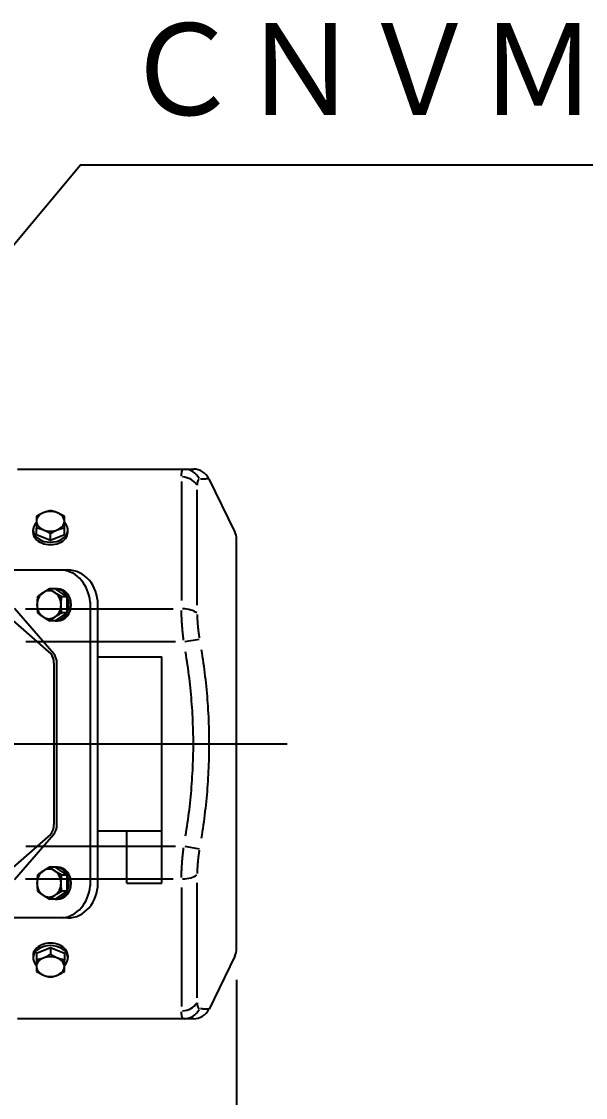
# Model space of a CAD drawing. Units: millimetres at full size. Extents: x -1560 to 1602, y -1094 to 1094.
# Drawn here: x 954.5 to 1116.7, y -149.6 to 159.6 of the extents above; entities that cross this region are included whole.
import ezdxf
from ezdxf.enums import TextEntityAlignment as Align

# ---------------------------------------------------------------- set-up
doc = ezdxf.new("R2010")
doc.units = ezdxf.units.MM
doc.header["$LTSCALE"] = 11.8857
doc.layers.add('0-1_GR1', color=134, linetype='Continuous')
doc.styles.add('ＭＳ ゴシック', font='')
doc.styles.get('ＭＳ ゴシック').set_extended_font_data('MS Gothic')

msp = doc.modelspace()

# ---------------------------------------------------------------- linework, layer by layer
at = {"layer": '0-1_GR1', "color": 3}
for p, q in [((953.3, 31), (1001.18, 31)), ((1001.08, 30.99), (1001.11, 31)), ((1003.91, 31), (1003.91, 31)), ((1006.04, 28.06), (1005.93, 28.06)), ((1015.8, 13.04), (1008.41, 28.2)), ((1000.5, 27.47), (1000.5, -6.76)), ((1004.99, 26.48), (1004.99, 26.41)), ((1004.99, -8.11), (1004.99, 25.01)), ((1016.3, -106.84), (1016.3, 10.85)), ((955.66, -9.17), (998.14, -9.17)), ((1000.5, -9.82), (1000.5, -9.62)), ((1001.46, -18.6), (1005.55, -17.87)), ((1005.58, -17.29), (1005.61, -17.46)), ((998.78, -18.65), (955.7, -18.65)), ((955.7, -77.34), (998.78, -77.34)), ((1001.08, -78.04), (1001.11, -77.83)), ((1001.46, -77.39), (1005.55, -78.12)), ((1004.99, -85.05), (1004.99, -85.2)), ((998.14, -86.82), (955.66, -86.82)), ((1000.5, -89.23), (1000.5, -123.46)), ((1004.99, -121), (1004.99, -87.88)), ((1015.8, -109.03), (1008.41, -124.19)), ((1000.5, -125.05), (1000.5, -124.95)), ((1005.58, -124.02), (1005.61, -124.03)), ((1008.39, -124.19), (1008.4, -124.19)), ((1001.18, -127), (953.3, -127)), ((1001.31, -127), (1001.18, -127))]:
    msp.add_line(p, q, dxfattribs=at)
at = {"layer": '0-1_GR1'}
for p, q in [((957.8, 12.82), (957.8, 13.52)), ((958.8, 12.24), (958.8, 14.11)), ((962.8, 10.61), (962.8, 12.48)), ((966.8, 12.24), (966.8, 14.11)), ((967.8, 12.82), (967.8, 13.52)), ((877.22, 2), (965.55, 2)), ((965.55, 2), (967.8, 2)), ((964.15, -3.38), (962.58, -3.38)), ((967.62, -5.69), (964.15, -3.38)), ((964.18, -3.4), (964.8, -3.4)), ((967.62, -5.69), (966.05, -5.69)), ((967.62, -10.3), (967.62, -5.69)), ((947.92, -9.06), (962.9, -22.08)), ((963.73, -22.06), (952.47, -9.06)), ((974.19, -7.21), (974.19, -88.78)), ((976.46, -88), (976.46, -8)), ((964.15, -12.61), (967.62, -10.3)), ((967.62, -10.3), (966.05, -10.3)), ((964.15, -12.61), (962.58, -12.61)), ((964.18, -12.6), (964.8, -12.6)), ((976.46, -23), (994.8, -23)), ((994.8, -88), (994.8, -23)), ((963.82, -24.8), (963.82, -71.19)), ((964.67, -71.19), (964.67, -24.8)), ((-194.33, -48), (1021.04, -48)), ((585.3, -48), (1030.84, -48)), ((962.81, -74.02), (947.92, -86.93)), ((952.47, -86.93), (963.66, -74.02)), ((976.46, -73), (994.8, -73)), ((984.8, -88), (984.8, -73)), ((964.15, -83.38), (962.58, -83.38)), ((967.62, -85.69), (964.15, -83.38)), ((964.18, -83.4), (964.8, -83.4)), ((967.62, -85.69), (966.05, -85.69)), ((967.62, -90.3), (967.62, -85.69)), ((984.8, -88), (994.8, -88)), ((964.15, -92.61), (962.58, -92.61)), ((964.15, -92.61), (967.62, -90.3)), ((964.18, -92.6), (964.8, -92.6)), ((967.62, -90.3), (966.05, -90.3)), ((965.55, -98), (877.22, -98)), ((967.8, -98), (965.55, -98)), ((962.8, -106.6), (958.8, -108.23)), ((958.8, -108.23), (958.8, -110.1)), ((962.8, -106.6), (962.8, -108.47)), ((966.8, -108.23), (962.8, -106.6)), ((966.8, -108.23), (966.8, -110.1)), ((957.8, -108.81), (957.8, -109.51)), ((967.8, -108.81), (967.8, -109.51)), ((1016.3, -115.84), (1016.3, -458.86))]:
    msp.add_line(p, q, dxfattribs=at)
for points in [[(898.3, 31), (971.41, 118.43), (1394.77, 118.43)], [(964.8, 18.45), (964.68, 18.5), (964.56, 18.54), (964.44, 18.59), (964.32, 18.63), (964.2, 18.67), (964.08, 18.71), (963.96, 18.74), (963.84, 18.78), (963.72, 18.81), (963.59, 18.84), (963.47, 18.88), (963.34, 18.91), (963.21, 18.93), (963.07, 18.96), (962.94, 18.99), (962.8, 19.01), (962.66, 18.99), (962.53, 18.96), (962.4, 18.93), (962.27, 18.91), (962.14, 18.88), (962.01, 18.84), (961.89, 18.81), (961.77, 18.78), (961.64, 18.74), (961.52, 18.71), (961.4, 18.67), (961.28, 18.63), (961.16, 18.59), (961.04, 18.54), (960.92, 18.5), (960.8, 18.45)], [(960.8, 18.45), (960.68, 18.4), (960.56, 18.35), (960.44, 18.29), (960.32, 18.24), (960.2, 18.18), (960.08, 18.12), (959.96, 18.06), (959.84, 17.99), (959.72, 17.93), (959.59, 17.86), (959.47, 17.78), (959.34, 17.71), (959.21, 17.63), (959.07, 17.55), (958.94, 17.47), (958.8, 17.38), (958.8, 17.3), (958.8, 17.22), (958.8, 17.14), (958.8, 17.05), (958.8, 16.97), (958.8, 16.89), (958.8, 16.81), (958.8, 16.72), (958.8, 16.64), (958.8, 16.55), (958.8, 16.46), (958.8, 16.37), (958.8, 16.28), (958.8, 16.19), (958.8, 16.09), (958.8, 16)], [(958.8, 16), (958.8, 15.9), (958.8, 15.8), (958.8, 15.7), (958.8, 15.59), (958.8, 15.48), (958.8, 15.37), (958.8, 15.26), (958.8, 15.15), (958.8, 15.03), (958.8, 14.91), (958.8, 14.79), (958.8, 14.66), (958.8, 14.53), (958.8, 14.4), (958.8, 14.26), (958.8, 14.11)], [(966.8, 16), (966.8, 16.09), (966.8, 16.19), (966.8, 16.28), (966.8, 16.37), (966.8, 16.46), (966.8, 16.55), (966.8, 16.64), (966.8, 16.72), (966.8, 16.81), (966.8, 16.89), (966.8, 16.97), (966.8, 17.05), (966.8, 17.14), (966.8, 17.22), (966.8, 17.3), (966.8, 17.38), (966.66, 17.47), (966.53, 17.55), (966.4, 17.63), (966.27, 17.71), (966.14, 17.78), (966.01, 17.86), (965.89, 17.93), (965.77, 17.99), (965.64, 18.06), (965.52, 18.12), (965.4, 18.18), (965.28, 18.24), (965.16, 18.29), (965.04, 18.35), (964.92, 18.4), (964.8, 18.45)], [(966.8, 14.11), (966.8, 14.26), (966.8, 14.4), (966.8, 14.53), (966.8, 14.66), (966.8, 14.79), (966.8, 14.91), (966.8, 15.03), (966.8, 15.15), (966.8, 15.26), (966.8, 15.37), (966.8, 15.48), (966.8, 15.59), (966.8, 15.7), (966.8, 15.8), (966.8, 15.9), (966.8, 16)], [(958.8, 14.11), (958.94, 14.09), (959.07, 14.06), (959.21, 14.03), (959.34, 14.01), (959.47, 13.98), (959.59, 13.95), (959.72, 13.91), (959.84, 13.88), (959.96, 13.84), (960.08, 13.81), (960.2, 13.77), (960.32, 13.73), (960.44, 13.69), (960.56, 13.64), (960.68, 13.6), (960.8, 13.55)], [(960.8, 13.55), (960.92, 13.5), (961.04, 13.45), (961.16, 13.39), (961.28, 13.34), (961.4, 13.28), (961.52, 13.22), (961.64, 13.16), (961.77, 13.09), (961.89, 13.03), (962.01, 12.96), (962.14, 12.88), (962.27, 12.81), (962.4, 12.73), (962.53, 12.65), (962.66, 12.57), (962.8, 12.48)], [(962.8, 12.48), (962.94, 12.57), (963.07, 12.65), (963.21, 12.73), (963.34, 12.81), (963.47, 12.88), (963.59, 12.96), (963.72, 13.03), (963.84, 13.09), (963.96, 13.16), (964.08, 13.22), (964.2, 13.28), (964.32, 13.34), (964.44, 13.39), (964.56, 13.45), (964.68, 13.5), (964.8, 13.55)], [(964.8, 13.55), (964.92, 13.6), (965.04, 13.64), (965.16, 13.69), (965.28, 13.73), (965.4, 13.77), (965.52, 13.81), (965.64, 13.84), (965.77, 13.88), (965.89, 13.91), (966.01, 13.95), (966.14, 13.98), (966.27, 14.01), (966.4, 14.03), (966.53, 14.06), (966.66, 14.09), (966.8, 14.11)], [(958.8, 12.24), (962.8, 10.61), (966.8, 12.24)], [(960.67, -4.53), (960.57, -4.6), (960.47, -4.67), (960.37, -4.74), (960.27, -4.81), (960.17, -4.88), (960.07, -4.95), (959.98, -5.02), (959.88, -5.09), (959.78, -5.16), (959.69, -5.23), (959.6, -5.3), (959.5, -5.38), (959.41, -5.45), (959.31, -5.53), (959.21, -5.61), (959.12, -5.69), (959.09, -5.84), (959.07, -6), (959.05, -6.15), (959.04, -6.3), (959.02, -6.45), (959.01, -6.6), (958.99, -6.74), (958.98, -6.88), (958.97, -7.02), (958.96, -7.16), (958.96, -7.3), (958.95, -7.44), (958.94, -7.58), (958.94, -7.72), (958.94, -7.86), (958.94, -8)], [(964.13, -4.53), (964.03, -4.46), (963.93, -4.39), (963.83, -4.32), (963.73, -4.25), (963.63, -4.19), (963.54, -4.12), (963.44, -4.05), (963.34, -3.98), (963.25, -3.9), (963.15, -3.83), (963.06, -3.76), (962.96, -3.69), (962.87, -3.61), (962.77, -3.53), (962.68, -3.46), (962.58, -3.38), (962.44, -3.46), (962.3, -3.53), (962.17, -3.61), (962.04, -3.69), (961.91, -3.76), (961.79, -3.83), (961.67, -3.9), (961.55, -3.98), (961.43, -4.05), (961.32, -4.12), (961.21, -4.19), (961.1, -4.25), (960.99, -4.32), (960.88, -4.39), (960.78, -4.46), (960.67, -4.53)], [(965.87, -8), (965.87, -7.86), (965.87, -7.72), (965.87, -7.58), (965.88, -7.44), (965.88, -7.3), (965.89, -7.16), (965.9, -7.02), (965.91, -6.88), (965.92, -6.74), (965.94, -6.6), (965.95, -6.45), (965.97, -6.3), (965.98, -6.15), (966, -6), (966.02, -5.84), (966.05, -5.69), (965.9, -5.61), (965.77, -5.53), (965.63, -5.45), (965.5, -5.38), (965.38, -5.3), (965.25, -5.23), (965.13, -5.16), (965.01, -5.09), (964.9, -5.02), (964.78, -4.95), (964.67, -4.88), (964.56, -4.81), (964.45, -4.74), (964.35, -4.67), (964.24, -4.6), (964.13, -4.53)], [(958.94, -8), (958.94, -8.13), (958.94, -8.27), (958.94, -8.41), (958.95, -8.55), (958.96, -8.69), (958.96, -8.83), (958.97, -8.97), (958.98, -9.11), (958.99, -9.25), (959.01, -9.39), (959.02, -9.54), (959.04, -9.69), (959.05, -9.84), (959.07, -9.99), (959.09, -10.15), (959.12, -10.3)], [(966.05, -10.3), (966.02, -10.15), (966, -9.99), (965.98, -9.84), (965.97, -9.69), (965.95, -9.54), (965.94, -9.39), (965.92, -9.25), (965.91, -9.11), (965.9, -8.97), (965.89, -8.83), (965.88, -8.69), (965.88, -8.55), (965.87, -8.41), (965.87, -8.27), (965.87, -8.13), (965.87, -8)], [(959.12, -10.3), (959.21, -10.38), (959.31, -10.46), (959.41, -10.54), (959.5, -10.61), (959.6, -10.69), (959.69, -10.76), (959.78, -10.83), (959.88, -10.9), (959.98, -10.97), (960.07, -11.04), (960.17, -11.11), (960.27, -11.18), (960.37, -11.25), (960.47, -11.32), (960.57, -11.39), (960.67, -11.46)], [(960.67, -11.46), (960.78, -11.53), (960.88, -11.6), (960.99, -11.67), (961.1, -11.74), (961.21, -11.81), (961.32, -11.88), (961.43, -11.95), (961.55, -12.02), (961.67, -12.09), (961.79, -12.16), (961.91, -12.23), (962.04, -12.31), (962.17, -12.38), (962.3, -12.46), (962.44, -12.53), (962.58, -12.61)], [(962.58, -12.61), (962.68, -12.53), (962.77, -12.46), (962.87, -12.38), (962.96, -12.31), (963.06, -12.23), (963.15, -12.16), (963.25, -12.09), (963.34, -12.02), (963.44, -11.95), (963.54, -11.88), (963.63, -11.81), (963.73, -11.74), (963.83, -11.67), (963.93, -11.6), (964.03, -11.53), (964.13, -11.46)], [(964.13, -11.46), (964.24, -11.39), (964.35, -11.32), (964.45, -11.25), (964.56, -11.18), (964.67, -11.11), (964.78, -11.04), (964.9, -10.97), (965.01, -10.9), (965.13, -10.83), (965.25, -10.76), (965.38, -10.69), (965.5, -10.61), (965.63, -10.54), (965.77, -10.46), (965.9, -10.38), (966.05, -10.3)], [(964.13, -84.53), (964.03, -84.46), (963.93, -84.39), (963.83, -84.32), (963.73, -84.25), (963.63, -84.19), (963.54, -84.12), (963.44, -84.05), (963.34, -83.98), (963.25, -83.9), (963.15, -83.83), (963.06, -83.76), (962.96, -83.69), (962.87, -83.61), (962.77, -83.53), (962.68, -83.46), (962.58, -83.38), (962.44, -83.46), (962.3, -83.53), (962.17, -83.61), (962.04, -83.69), (961.91, -83.76), (961.79, -83.83), (961.67, -83.9), (961.55, -83.98), (961.43, -84.05), (961.32, -84.12), (961.21, -84.19), (961.1, -84.25), (960.99, -84.32), (960.88, -84.39), (960.78, -84.46), (960.67, -84.53)], [(960.67, -84.53), (960.57, -84.6), (960.47, -84.67), (960.37, -84.74), (960.27, -84.81), (960.17, -84.88), (960.07, -84.95), (959.98, -85.02), (959.88, -85.09), (959.78, -85.16), (959.69, -85.23), (959.6, -85.3), (959.5, -85.38), (959.41, -85.45), (959.31, -85.53), (959.21, -85.61), (959.12, -85.69), (959.09, -85.84), (959.07, -86), (959.05, -86.15), (959.04, -86.3), (959.02, -86.45), (959.01, -86.6), (958.99, -86.74), (958.98, -86.88), (958.97, -87.02), (958.96, -87.16), (958.96, -87.3), (958.95, -87.44), (958.94, -87.58), (958.94, -87.72), (958.94, -87.86), (958.94, -88)], [(965.87, -88), (965.87, -87.86), (965.87, -87.72), (965.87, -87.58), (965.88, -87.44), (965.88, -87.3), (965.89, -87.16), (965.9, -87.02), (965.91, -86.88), (965.92, -86.74), (965.94, -86.6), (965.95, -86.45), (965.97, -86.3), (965.98, -86.15), (966, -86), (966.02, -85.84), (966.05, -85.69), (965.9, -85.61), (965.77, -85.53), (965.63, -85.45), (965.5, -85.38), (965.38, -85.3), (965.25, -85.23), (965.13, -85.16), (965.01, -85.09), (964.9, -85.02), (964.78, -84.95), (964.67, -84.88), (964.56, -84.81), (964.45, -84.74), (964.35, -84.67), (964.24, -84.6), (964.13, -84.53)], [(958.94, -88), (958.94, -88.13), (958.94, -88.27), (958.94, -88.41), (958.95, -88.55), (958.96, -88.69), (958.96, -88.83), (958.97, -88.97), (958.98, -89.11), (958.99, -89.25), (959.01, -89.39), (959.02, -89.54), (959.04, -89.69), (959.05, -89.84), (959.07, -89.99), (959.09, -90.15), (959.12, -90.3)], [(966.05, -90.3), (966.02, -90.15), (966, -89.99), (965.98, -89.84), (965.97, -89.69), (965.95, -89.54), (965.94, -89.39), (965.92, -89.25), (965.91, -89.11), (965.9, -88.97), (965.89, -88.83), (965.88, -88.69), (965.88, -88.55), (965.87, -88.41), (965.87, -88.27), (965.87, -88.13), (965.87, -88)], [(959.12, -90.3), (959.21, -90.38), (959.31, -90.46), (959.41, -90.54), (959.5, -90.61), (959.6, -90.69), (959.69, -90.76), (959.78, -90.83), (959.88, -90.9), (959.98, -90.97), (960.07, -91.04), (960.17, -91.11), (960.27, -91.18), (960.37, -91.25), (960.47, -91.32), (960.57, -91.39), (960.67, -91.46)], [(960.67, -91.46), (960.78, -91.53), (960.88, -91.6), (960.99, -91.67), (961.1, -91.74), (961.21, -91.81), (961.32, -91.88), (961.43, -91.95), (961.55, -92.02), (961.67, -92.09), (961.79, -92.16), (961.91, -92.23), (962.04, -92.31), (962.17, -92.38), (962.3, -92.46), (962.44, -92.53), (962.58, -92.61)], [(962.58, -92.61), (962.68, -92.53), (962.77, -92.46), (962.87, -92.38), (962.96, -92.31), (963.06, -92.23), (963.15, -92.16), (963.25, -92.09), (963.34, -92.02), (963.44, -91.95), (963.54, -91.88), (963.63, -91.81), (963.73, -91.74), (963.83, -91.67), (963.93, -91.6), (964.03, -91.53), (964.13, -91.46)], [(964.13, -91.46), (964.24, -91.39), (964.35, -91.32), (964.45, -91.25), (964.56, -91.18), (964.67, -91.11), (964.78, -91.04), (964.9, -90.97), (965.01, -90.9), (965.13, -90.83), (965.25, -90.76), (965.38, -90.69), (965.5, -90.61), (965.63, -90.54), (965.77, -90.46), (965.9, -90.38), (966.05, -90.3)], [(960.8, -109.54), (960.68, -109.59), (960.56, -109.63), (960.44, -109.68), (960.32, -109.72), (960.2, -109.76), (960.08, -109.8), (959.96, -109.84), (959.84, -109.87), (959.72, -109.9), (959.59, -109.94), (959.47, -109.97), (959.34, -110), (959.21, -110.03), (959.07, -110.05), (958.94, -110.08), (958.8, -110.1), (958.8, -110.25), (958.8, -110.39), (958.8, -110.52), (958.8, -110.65), (958.8, -110.78), (958.8, -110.9), (958.8, -111.02), (958.8, -111.14), (958.8, -111.25), (958.8, -111.37), (958.8, -111.47), (958.8, -111.58), (958.8, -111.69), (958.8, -111.79), (958.8, -111.89), (958.8, -111.99)], [(964.8, -109.54), (964.68, -109.49), (964.56, -109.44), (964.44, -109.38), (964.32, -109.33), (964.2, -109.27), (964.08, -109.21), (963.96, -109.15), (963.84, -109.08), (963.72, -109.02), (963.59, -108.95), (963.47, -108.88), (963.34, -108.8), (963.21, -108.72), (963.07, -108.64), (962.94, -108.56), (962.8, -108.47), (962.66, -108.56), (962.53, -108.64), (962.4, -108.72), (962.27, -108.8), (962.14, -108.88), (962.01, -108.95), (961.89, -109.02), (961.77, -109.08), (961.64, -109.15), (961.52, -109.21), (961.4, -109.27), (961.28, -109.33), (961.16, -109.38), (961.04, -109.44), (960.92, -109.49), (960.8, -109.54)], [(966.8, -111.99), (966.8, -111.89), (966.8, -111.79), (966.8, -111.69), (966.8, -111.58), (966.8, -111.47), (966.8, -111.37), (966.8, -111.25), (966.8, -111.14), (966.8, -111.02), (966.8, -110.9), (966.8, -110.78), (966.8, -110.65), (966.8, -110.52), (966.8, -110.39), (966.8, -110.25), (966.8, -110.1), (966.66, -110.08), (966.53, -110.05), (966.4, -110.03), (966.27, -110), (966.14, -109.97), (966.01, -109.94), (965.89, -109.9), (965.77, -109.87), (965.64, -109.84), (965.52, -109.8), (965.4, -109.76), (965.28, -109.72), (965.16, -109.68), (965.04, -109.63), (964.92, -109.59), (964.8, -109.54)], [(958.8, -111.99), (958.8, -112.09), (958.8, -112.18), (958.8, -112.27), (958.8, -112.36), (958.8, -112.45), (958.8, -112.54), (958.8, -112.63), (958.8, -112.71), (958.8, -112.8), (958.8, -112.88), (958.8, -112.96), (958.8, -113.05), (958.8, -113.13), (958.8, -113.21), (958.8, -113.29), (958.8, -113.37)], [(958.8, -113.37), (958.94, -113.46), (959.07, -113.54), (959.21, -113.62), (959.34, -113.7), (959.47, -113.77), (959.59, -113.85), (959.72, -113.92), (959.84, -113.98), (959.96, -114.05), (960.08, -114.11), (960.2, -114.17), (960.32, -114.23), (960.44, -114.28), (960.56, -114.34), (960.68, -114.39), (960.8, -114.44)], [(964.8, -114.44), (964.92, -114.39), (965.04, -114.34), (965.16, -114.28), (965.28, -114.23), (965.4, -114.17), (965.52, -114.11), (965.64, -114.05), (965.77, -113.98), (965.89, -113.92), (966.01, -113.85), (966.14, -113.77), (966.27, -113.7), (966.4, -113.62), (966.53, -113.54), (966.66, -113.46), (966.8, -113.37)], [(966.8, -113.37), (966.8, -113.29), (966.8, -113.21), (966.8, -113.13), (966.8, -113.05), (966.8, -112.96), (966.8, -112.88), (966.8, -112.8), (966.8, -112.71), (966.8, -112.63), (966.8, -112.54), (966.8, -112.45), (966.8, -112.36), (966.8, -112.27), (966.8, -112.18), (966.8, -112.09), (966.8, -111.99)], [(960.8, -114.44), (960.92, -114.49), (961.04, -114.53), (961.16, -114.58), (961.28, -114.62), (961.4, -114.66), (961.52, -114.7), (961.64, -114.73), (961.77, -114.77), (961.89, -114.8), (962.01, -114.84), (962.14, -114.87), (962.27, -114.9), (962.4, -114.92), (962.53, -114.95), (962.66, -114.98), (962.8, -115)], [(962.8, -115), (962.94, -114.98), (963.07, -114.95), (963.21, -114.92), (963.34, -114.9), (963.47, -114.87), (963.59, -114.84), (963.72, -114.8), (963.84, -114.77), (963.96, -114.73), (964.08, -114.7), (964.2, -114.66), (964.32, -114.62), (964.44, -114.58), (964.56, -114.53), (964.68, -114.49), (964.8, -114.44)]]:
    msp.add_lwpolyline(points, dxfattribs=at)
at = {"layer": '0-1_GR1', "color": 3}
for points in [[(1000.5, 28.96), (1000.5, 29.06), (1000.5, 29.15), (1000.51, 29.24), (1000.51, 29.33), (1000.52, 29.41), (1000.52, 29.5), (1000.53, 29.58), (1000.53, 29.66), (1000.54, 29.73), (1000.55, 29.81), (1000.56, 29.88), (1000.57, 29.95), (1000.58, 30.02), (1000.59, 30.09), (1000.6, 30.15), (1000.61, 30.21), (1000.63, 30.27), (1000.64, 30.33), (1000.65, 30.38), (1000.67, 30.44), (1000.69, 30.49), (1000.7, 30.53), (1000.72, 30.58), (1000.74, 30.62), (1000.76, 30.66), (1000.77, 30.7), (1000.79, 30.74), (1000.82, 30.77), (1000.84, 30.8), (1000.86, 30.83), (1000.88, 30.86), (1000.9, 30.88), (1000.93, 30.91), (1000.95, 30.93), (1000.98, 30.94), (1001, 30.96), (1001.03, 30.97), (1001.06, 30.98), (1001.08, 30.99)], [(1001.18, 31), (1001.31, 31), (1001.43, 31), (1001.56, 31), (1001.68, 31), (1001.79, 31), (1001.91, 31), (1002.02, 31), (1002.13, 31), (1002.24, 31), (1002.34, 31), (1002.44, 31), (1002.54, 31), (1002.63, 31), (1002.72, 31), (1002.81, 31), (1002.89, 31), (1002.97, 31), (1003.05, 31), (1003.13, 31), (1003.2, 31), (1003.27, 31), (1003.33, 31), (1003.39, 31), (1003.45, 31), (1003.51, 31), (1003.56, 31), (1003.61, 31), (1003.65, 31), (1003.69, 31), (1003.73, 31), (1003.76, 31), (1003.8, 31), (1003.82, 31), (1003.85, 31), (1003.87, 31), (1003.88, 31), (1003.9, 31), (1003.9, 31), (1003.91, 31)], [(1005.61, 28.03), (1005.58, 28.03), (1005.55, 28.02), (1005.52, 28.01), (1005.5, 28), (1005.47, 27.98), (1005.45, 27.97), (1005.42, 27.95), (1005.4, 27.93), (1005.37, 27.91), (1005.35, 27.89), (1005.33, 27.87), (1005.31, 27.84), (1005.29, 27.81), (1005.27, 27.78), (1005.25, 27.75), (1005.23, 27.72), (1005.21, 27.69), (1005.2, 27.65), (1005.18, 27.61), (1005.16, 27.57), (1005.15, 27.53), (1005.13, 27.49), (1005.12, 27.44), (1005.11, 27.39), (1005.09, 27.34), (1005.08, 27.29), (1005.07, 27.24), (1005.06, 27.19), (1005.05, 27.13), (1005.04, 27.07), (1005.04, 27.02), (1005.03, 26.95), (1005.02, 26.89), (1005.01, 26.83), (1005.01, 26.76), (1005, 26.69), (1005, 26.63), (1005, 26.55), (1004.99, 26.48)], [(1008.4, 28.2), (1008.39, 28.2), (1008.38, 28.19), (1008.37, 28.19), (1008.35, 28.19), (1008.33, 28.19), (1008.31, 28.19), (1008.28, 28.19), (1008.25, 28.19), (1008.22, 28.19), (1008.19, 28.18), (1008.15, 28.18), (1008.11, 28.18), (1008.07, 28.18), (1008.02, 28.17), (1007.97, 28.17), (1007.92, 28.17), (1007.87, 28.16), (1007.81, 28.16), (1007.75, 28.16), (1007.69, 28.15), (1007.63, 28.15), (1007.56, 28.15), (1007.49, 28.14), (1007.42, 28.14), (1007.34, 28.13), (1007.27, 28.13), (1007.19, 28.12), (1007.11, 28.12), (1007.02, 28.12), (1006.93, 28.11), (1006.84, 28.11), (1006.75, 28.1), (1006.66, 28.09), (1006.56, 28.09), (1006.46, 28.08), (1006.36, 28.08), (1006.25, 28.07), (1006.15, 28.07), (1006.04, 28.06)], [(1001.11, -18.17), (1001.08, -17.95), (1001.06, -17.73), (1001.03, -17.51), (1001, -17.29), (1000.98, -17.07), (1000.95, -16.85), (1000.93, -16.63), (1000.9, -16.41), (1000.88, -16.19), (1000.86, -15.97), (1000.84, -15.75), (1000.82, -15.54), (1000.79, -15.32), (1000.77, -15.1), (1000.76, -14.88), (1000.74, -14.66), (1000.72, -14.45), (1000.7, -14.23), (1000.69, -14.01), (1000.67, -13.8), (1000.65, -13.58), (1000.64, -13.37), (1000.63, -13.15), (1000.61, -12.94), (1000.6, -12.73), (1000.59, -12.51), (1000.58, -12.3), (1000.57, -12.09), (1000.56, -11.88), (1000.55, -11.67), (1000.54, -11.46), (1000.53, -11.25), (1000.53, -11.05), (1000.52, -10.84), (1000.52, -10.63), (1000.51, -10.43), (1000.51, -10.22), (1000.5, -10.02), (1000.5, -9.82)], [(1004.99, -10.79), (1004.99, -10.95), (1005, -11.1), (1005, -11.26), (1005, -11.42), (1005.01, -11.58), (1005.01, -11.74), (1005.02, -11.91), (1005.03, -12.07), (1005.04, -12.23), (1005.04, -12.39), (1005.05, -12.56), (1005.06, -12.72), (1005.07, -12.89), (1005.08, -13.05), (1005.09, -13.22), (1005.11, -13.39), (1005.12, -13.55), (1005.13, -13.72), (1005.15, -13.89), (1005.16, -14.06), (1005.18, -14.23), (1005.2, -14.39), (1005.21, -14.56), (1005.23, -14.73), (1005.25, -14.9), (1005.27, -15.07), (1005.29, -15.24), (1005.31, -15.41), (1005.33, -15.58), (1005.35, -15.75), (1005.37, -15.92), (1005.4, -16.1), (1005.42, -16.27), (1005.45, -16.44), (1005.47, -16.61), (1005.5, -16.78), (1005.52, -16.95), (1005.55, -17.12), (1005.58, -17.29)], [(1003.55, -37.57), (1003.49, -36.62), (1003.41, -35.68), (1003.34, -34.73), (1003.25, -33.79), (1003.16, -32.84), (1003.07, -31.9), (1002.97, -30.96), (1002.86, -30.01), (1002.75, -29.07), (1002.63, -28.13), (1002.51, -27.19), (1002.38, -26.25), (1002.25, -25.31), (1002.12, -24.37), (1001.97, -23.43), (1001.83, -22.5), (1001.68, -21.56)], [(1006.17, -20.82), (1006.32, -21.78), (1006.47, -22.74), (1006.61, -23.71), (1006.75, -24.67), (1006.88, -25.63), (1007.01, -26.6), (1007.13, -27.56), (1007.24, -28.53), (1007.35, -29.5), (1007.46, -30.47), (1007.56, -31.43), (1007.66, -32.4), (1007.75, -33.37), (1007.83, -34.35), (1007.91, -35.32), (1007.98, -36.29), (1008.05, -37.26), (1008.11, -38.24), (1008.17, -39.21), (1008.22, -40.19), (1008.26, -41.16), (1008.3, -42.14), (1008.33, -43.11), (1008.36, -44.09), (1008.38, -45.07), (1008.39, -46.04), (1008.4, -47.02), (1008.4, -48), (1008.4, -48.97), (1008.39, -49.95), (1008.38, -50.93), (1008.36, -51.9), (1008.33, -52.88), (1008.3, -53.85), (1008.26, -54.83), (1008.21, -55.8), (1008.16, -56.78), (1008.11, -57.75), (1008.05, -58.72)], [(1001.68, -74.43), (1001.83, -73.49), (1001.97, -72.56), (1002.12, -71.62), (1002.25, -70.68), (1002.38, -69.74), (1002.51, -68.8), (1002.63, -67.86), (1002.75, -66.92), (1002.86, -65.97), (1002.96, -65.03), (1003.06, -64.09), (1003.16, -63.15), (1003.25, -62.2), (1003.33, -61.26), (1003.41, -60.31), (1003.48, -59.37), (1003.55, -58.42), (1003.61, -57.47), (1003.67, -56.53), (1003.72, -55.58), (1003.76, -54.63), (1003.8, -53.68), (1003.84, -52.74), (1003.86, -51.79), (1003.88, -50.84), (1003.9, -49.89), (1003.91, -48.94), (1003.91, -48), (1003.91, -47.05), (1003.9, -46.1), (1003.88, -45.15), (1003.86, -44.2), (1003.84, -43.25), (1003.8, -42.31), (1003.77, -41.36), (1003.72, -40.41), (1003.67, -39.46), (1003.62, -38.52), (1003.55, -37.57)], [(1008.05, -58.72), (1007.98, -59.7), (1007.9, -60.67), (1007.83, -61.64), (1007.74, -62.61), (1007.65, -63.58), (1007.56, -64.55), (1007.46, -65.52), (1007.35, -66.49), (1007.24, -67.46), (1007.12, -68.43), (1007, -69.39), (1006.88, -70.36), (1006.75, -71.32), (1006.61, -72.28), (1006.47, -73.25), (1006.32, -74.21), (1006.17, -75.17)], [(1000.5, -86.37), (1000.5, -86.17), (1000.5, -85.97), (1000.51, -85.77), (1000.51, -85.56), (1000.52, -85.36), (1000.52, -85.15), (1000.53, -84.95), (1000.53, -84.74), (1000.54, -84.53), (1000.55, -84.32), (1000.56, -84.11), (1000.57, -83.9), (1000.58, -83.69), (1000.59, -83.48), (1000.6, -83.26), (1000.61, -83.05), (1000.63, -82.84), (1000.64, -82.62), (1000.65, -82.41), (1000.67, -82.19), (1000.69, -81.98), (1000.7, -81.76), (1000.72, -81.54), (1000.74, -81.33), (1000.76, -81.11), (1000.77, -80.89), (1000.79, -80.67), (1000.82, -80.45), (1000.84, -80.24), (1000.86, -80.02), (1000.88, -79.8), (1000.9, -79.58), (1000.93, -79.36), (1000.95, -79.14), (1000.98, -78.92), (1001, -78.7), (1001.03, -78.48), (1001.06, -78.26), (1001.08, -78.04)], [(1005.61, -78.53), (1005.58, -78.7), (1005.55, -78.87), (1005.52, -79.04), (1005.5, -79.21), (1005.47, -79.38), (1005.45, -79.55), (1005.42, -79.72), (1005.4, -79.9), (1005.37, -80.07), (1005.35, -80.24), (1005.33, -80.41), (1005.31, -80.58), (1005.29, -80.75), (1005.27, -80.92), (1005.25, -81.09), (1005.23, -81.26), (1005.21, -81.43), (1005.2, -81.6), (1005.18, -81.77), (1005.16, -81.93), (1005.15, -82.1), (1005.13, -82.27), (1005.12, -82.44), (1005.11, -82.6), (1005.09, -82.77), (1005.08, -82.94), (1005.07, -83.1), (1005.06, -83.27), (1005.05, -83.43), (1005.04, -83.6), (1005.04, -83.76), (1005.03, -83.92), (1005.02, -84.09), (1005.01, -84.25), (1005.01, -84.41), (1005, -84.57), (1005, -84.73), (1005, -84.89), (1004.99, -85.05)], [(1004.99, -122.4), (1004.99, -122.47), (1005, -122.55), (1005, -122.62), (1005, -122.69), (1005.01, -122.75), (1005.01, -122.82), (1005.02, -122.88), (1005.03, -122.95), (1005.04, -123.01), (1005.04, -123.07), (1005.05, -123.12), (1005.06, -123.18), (1005.07, -123.23), (1005.08, -123.28), (1005.09, -123.34), (1005.11, -123.38), (1005.12, -123.43), (1005.13, -123.48), (1005.15, -123.52), (1005.16, -123.56), (1005.18, -123.6), (1005.2, -123.64), (1005.21, -123.68), (1005.23, -123.71), (1005.25, -123.74), (1005.27, -123.77), (1005.29, -123.8), (1005.31, -123.83), (1005.33, -123.86), (1005.35, -123.88), (1005.37, -123.9), (1005.4, -123.92), (1005.42, -123.94), (1005.45, -123.96), (1005.47, -123.98), (1005.5, -123.99), (1005.52, -124), (1005.55, -124.01), (1005.58, -124.02)], [(1001.11, -126.99), (1001.08, -126.98), (1001.06, -126.97), (1001.03, -126.96), (1001, -126.95), (1000.98, -126.94), (1000.95, -126.92), (1000.93, -126.9), (1000.9, -126.88), (1000.88, -126.85), (1000.86, -126.82), (1000.84, -126.79), (1000.82, -126.76), (1000.79, -126.73), (1000.77, -126.69), (1000.76, -126.65), (1000.74, -126.61), (1000.72, -126.57), (1000.7, -126.52), (1000.69, -126.48), (1000.67, -126.43), (1000.65, -126.37), (1000.64, -126.32), (1000.63, -126.26), (1000.61, -126.2), (1000.6, -126.14), (1000.59, -126.08), (1000.58, -126.01), (1000.57, -125.94), (1000.56, -125.87), (1000.55, -125.8), (1000.54, -125.73), (1000.53, -125.65), (1000.53, -125.57), (1000.52, -125.49), (1000.52, -125.4), (1000.51, -125.32), (1000.51, -125.23), (1000.5, -125.14), (1000.5, -125.05)], [(1005.93, -124.05), (1006.04, -124.05), (1006.15, -124.06), (1006.25, -124.06), (1006.36, -124.07), (1006.46, -124.08), (1006.56, -124.08), (1006.66, -124.09), (1006.75, -124.09), (1006.85, -124.1), (1006.94, -124.1), (1007.02, -124.11), (1007.11, -124.11), (1007.19, -124.12), (1007.27, -124.12), (1007.35, -124.12), (1007.42, -124.13), (1007.5, -124.13), (1007.57, -124.14), (1007.63, -124.14), (1007.7, -124.15), (1007.76, -124.15), (1007.82, -124.15), (1007.87, -124.16), (1007.93, -124.16), (1007.98, -124.16), (1008.03, -124.16), (1008.07, -124.17), (1008.11, -124.17), (1008.15, -124.17), (1008.19, -124.17), (1008.22, -124.18), (1008.25, -124.18), (1008.28, -124.18), (1008.31, -124.18), (1008.33, -124.18), (1008.35, -124.18), (1008.36, -124.18), (1008.38, -124.19), (1008.39, -124.19)], [(1003.91, -127), (1003.91, -127), (1003.9, -127), (1003.89, -127), (1003.88, -127), (1003.87, -127), (1003.85, -127), (1003.82, -127), (1003.8, -127), (1003.77, -127), (1003.73, -127), (1003.69, -127), (1003.65, -127), (1003.61, -127), (1003.56, -127), (1003.51, -127), (1003.46, -127), (1003.4, -127), (1003.34, -127), (1003.27, -127), (1003.2, -127), (1003.13, -127), (1003.06, -127), (1002.98, -127), (1002.9, -127), (1002.81, -127), (1002.72, -127), (1002.63, -127), (1002.54, -127), (1002.44, -127), (1002.34, -127), (1002.24, -127), (1002.13, -127), (1002.02, -127), (1001.91, -127), (1001.8, -127), (1001.68, -127), (1001.56, -127), (1001.43, -127), (1001.31, -127)]]:
    msp.add_lwpolyline(points, dxfattribs=at)
for centre, start, end in [((1003.91, 26), 26, 90), ((1011.3, 10.85), 0, 26), ((1011.3, -106.84), 334, 0), ((1003.91, -122), 270, 334)]:
    msp.add_arc(centre, 5, start, end, dxfattribs=at)
for centre, major_axis, ratio, start_param, end_param in [((1001.18, 26), (0, 5), 0.984221, 5.189662, 6.225631), ((1000.5, 24.28), (-5, 0), 0.892308, 3.651229, 4.656538), ((1000.5, -11.43), (-5, 0), 0.451428, 3.651229, 4.656538), ((1000.5, -84.56), (-5, 0), 0.451428, 1.626647, 2.631957), ((1000.5, -120.27), (-5, 0), 0.892308, 1.626647, 2.631957), ((1001.18, -122), (0, -5), 0.984221, 0.057554, 1.093523)]:
    msp.add_ellipse(centre, major_axis=major_axis, ratio=ratio, start_param=start_param, end_param=end_param, dxfattribs=at)
at = {"layer": '0-1_GR1'}
for centre, major_axis, ratio, start_param, end_param in [((962.8, 16), (4, 0), 0.707107, 1.047198, 2.094395), ((962.8, 13.52), (-5, 0), 0.707107, 5.639684, 10.068279), ((962.8, 16), (-4, 0), 0.707107, 5.235988, 6.283185), ((962.8, 16), (-4, 0), 0.707107, 6.283185, 7.330383), ((962.8, 16), (4, 0), 0.707107, 6.283185, 7.330383), ((962.8, 16), (4, 0), 0.707107, 5.235988, 6.283185), ((962.8, 12.82), (-5, 0), 0.707107, 6.283185, 9.424778), ((962.8, 16), (-4, 0), 0.707107, 1.047198, 2.094395), ((965.55, -8), (0, 10), 0.866025, 4.790929, 6.204645), ((967.8, -8), (0, 10), 0.866025, 4.712389, 6.283185), ((962.4, -8), (0, 4), 0.866025, 0.523599, 1.570796), ((962.4, -8), (0, 4), 0.866025, 5.759587, 6.806784), ((962.4, -8), (0, -4), 0.866025, 1.570796, 2.617994), ((964.15, -8), (0, 4.6), 0.866025, 5.243111, 6.276062), ((964.8, -8), (0, 4.6), 0.866025, 3.141593, 6.283185), ((964.15, -8), (0, -4.6), 0.866025, 1.054321, 2.087271), ((962.4, -8), (0, 4), 0.866025, 1.570796, 2.617994), ((962.4, -8), (0, -4), 0.866025, 0.523599, 1.570796), ((962.4, -8), (0, -4), 0.866025, 5.759587, 6.806784), ((964.15, -8), (0, -4.6), 0.866025, 0.007124, 1.040074), ((960.35, -24.8), (0, -4), 0.866025, 1.570796, 2.316925), ((961.21, -24.8), (0, 4), 0.866025, 4.712389, 5.529018), ((960.35, -71.19), (0, -4), 0.866025, 0.787167, 1.570796), ((961.21, -71.19), (0, 4), 0.866025, 3.926522, 4.712389), ((964.15, -88), (0, 4.6), 0.866025, 5.243111, 6.276062), ((964.8, -88), (0, 4.6), 0.866025, 3.141593, 6.283185), ((962.4, -88), (0, 4), 0.866025, 0.523599, 1.570796), ((962.4, -88), (0, 4), 0.866025, 5.759587, 6.806784), ((962.4, -88), (0, -4), 0.866025, 1.570796, 2.617994), ((964.15, -88), (0, -4.6), 0.866025, 1.054321, 2.087271), ((962.4, -88), (0, 4), 0.866025, 1.570796, 2.617994), ((962.4, -88), (0, -4), 0.866025, 0.523599, 1.570796), ((965.55, -88), (0, -10), 0.866025, 0.07854, 1.492257), ((967.8, -88), (0, -10), 0.866025, 0, 1.570796), ((962.4, -88), (0, -4), 0.866025, 5.759587, 6.806784), ((964.15, -88), (0, -4.6), 0.866025, 0.007124, 1.040074), ((962.8, -108.81), (5, 0), 0.707107, 6.283185, 9.424778), ((962.8, -109.51), (5, 0), 0.707107, 5.639684, 10.068279), ((962.8, -111.99), (-4, 0), 0.707107, 5.235988, 6.283185), ((962.8, -111.99), (4, 0), 0.707107, 1.047198, 2.094395), ((962.8, -111.99), (4, 0), 0.707107, 6.283185, 7.330383), ((962.8, -111.99), (-4, 0), 0.707107, 6.283185, 7.330383), ((962.8, -111.99), (4, 0), 0.707107, 5.235988, 6.283185), ((962.8, -111.99), (-4, 0), 0.707107, 1.047198, 2.094395)]:
    msp.add_ellipse(centre, major_axis=major_axis, ratio=ratio, start_param=start_param, end_param=end_param, dxfattribs=at)

# ---------------------------------------------------------------- texts
at = {"layer": '0-1_GR1', "style": 'ＭＳ ゴシック', "width": 0.95}
msp.add_text('ＣＮＶＭＳ１－５０９７－ＥＰ', height=26.39, dxfattribs=at).set_placement((983.41, 124.83), align=Align.BOTTOM_LEFT)

doc.saveas('drawing.dxf')
